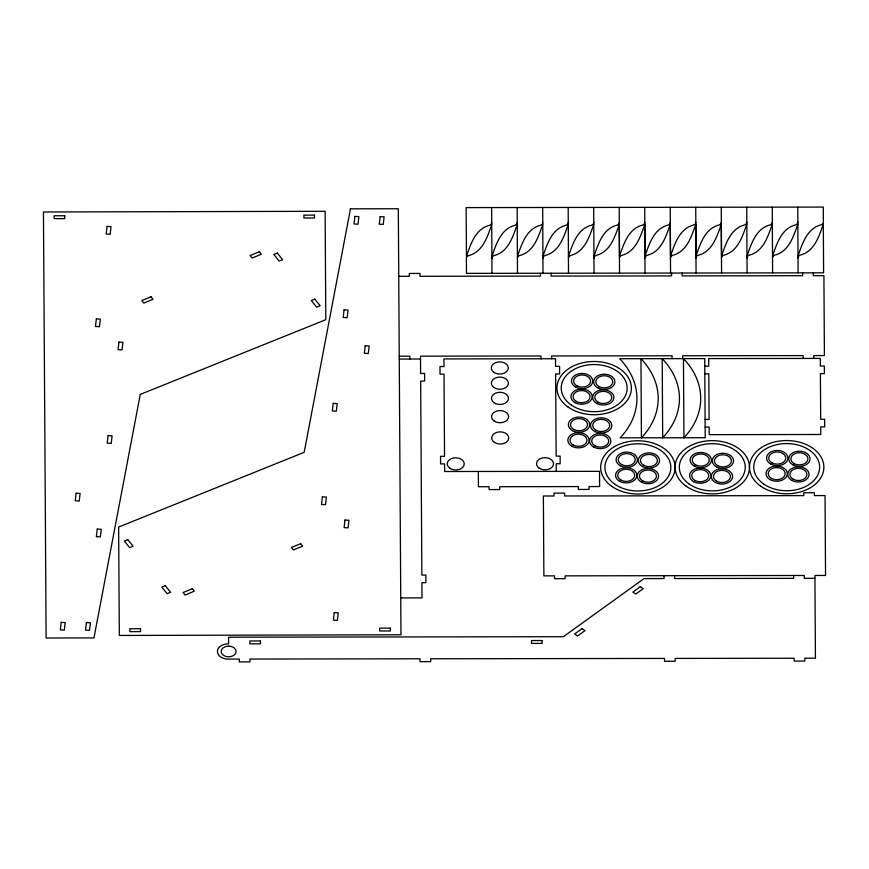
<?xml version="1.0" encoding="UTF-8"?>
<svg xmlns="http://www.w3.org/2000/svg" width="869" height="869" viewBox="0 0 869 869"><rect width="100%" height="100%" fill="white"/><g stroke="black" fill="none" stroke-linecap="round" stroke-linejoin="round"><path stroke-width="1.3" d="M491.68 224.637C487.422 236.781 482.784 252.043 468.619 255.605A4.519 3.237 0.2 0 0 466.381 258.419L466.468 273.366L823.616 272.823L823.312 224.137C819.054 236.281 814.416 251.543 800.251 255.106A4.519 3.237 0.2 0 0 798.014 257.919M491.963 256.268C496.21 244.124 500.848 228.862 515.013 225.299A4.519 3.237 0.2 0 0 517.261 222.486M517.185 224.604C512.938 236.737 508.289 251.999 494.135 255.573A4.519 3.237 0.2 0 0 491.887 258.375M517.468 256.225C521.726 244.091 526.364 228.819 540.518 225.256A4.519 3.237 0.2 0 0 542.767 222.453M542.701 224.56C538.443 236.694 533.805 251.967 519.64 255.529A4.519 3.237 0.2 0 0 517.403 258.343M542.973 256.181C547.231 244.048 551.869 228.786 566.034 225.223A4.519 3.237 0.2 0 0 568.272 222.41M568.207 224.528C563.959 236.661 559.31 251.923 545.156 255.497A4.519 3.237 0.2 0 0 542.908 258.299M568.489 256.149C572.747 244.015 577.385 228.743 591.539 225.18A4.519 3.237 0.2 0 0 593.788 222.377M593.723 224.484C589.464 236.618 584.826 251.891 570.661 255.453A4.519 3.237 0.2 0 0 568.424 258.256M593.994 256.105C598.252 243.972 602.89 228.71 617.055 225.136A4.519 3.237 0.2 0 0 619.293 222.334M746.775 224.256C742.528 236.39 737.89 251.662 723.725 255.225A4.519 3.237 0.2 0 0 721.476 258.028M747.058 255.877C751.316 243.744 755.954 228.471 770.119 224.908A4.519 3.237 0.2 0 0 772.356 222.106M772.291 224.213C768.033 236.357 763.395 251.619 749.23 255.182A4.519 3.237 0.2 0 0 746.992 257.995M772.574 255.844C776.821 243.7 781.47 228.438 795.624 224.875A4.519 3.237 0.2 0 0 797.872 222.062M797.796 224.18C793.549 236.314 788.9 251.586 774.746 255.149A4.519 3.237 0.2 0 0 772.498 257.952M798.079 255.801C802.337 243.668 806.975 228.395 821.129 224.832A4.519 3.237 0.2 0 0 823.377 222.029L823.28 207.072L466.142 207.615L466.447 256.301C470.705 244.167 475.343 228.895 489.497 225.332A4.519 3.237 0.2 0 0 491.745 222.529M398.741 276.32L409.364 276.299L409.342 273.453L419.977 273.431L419.999 276.288L540.464 276.103L540.442 273.257M399.24 356.192L409.864 356.181L409.886 359.038M399.251 359.049L420.509 359.016M704.759 366.197L708.746 366.197L708.702 358.582L820.303 358.419L820.358 366.023L824.344 366.023L824.388 373.627L820.401 373.627L820.684 419.271L824.67 419.271L824.724 426.875L820.738 426.885L820.781 434.489L709.18 434.663L709.126 427.048L705.139 427.059M704.813 373.8L708.8 373.8L709.082 419.445L705.096 419.445M814.937 578.33L804.314 578.341L804.292 575.484L565.132 575.854L565.154 578.7L554.52 578.721L554.509 575.865L543.875 575.875L543.375 496.003L554.009 495.982L553.987 493.136L564.611 493.114L564.633 495.971L803.792 495.612L803.771 492.756L814.405 492.745L814.416 495.591L825.05 495.58L825.55 575.452L814.916 575.474L815.437 658.202L804.813 658.224L804.824 661.07L794.201 661.092L794.179 658.235L675.137 658.42L675.148 661.266L664.524 661.287L664.503 658.43L430.666 658.778L430.676 661.635L420.053 661.657L420.031 658.8L249.968 659.05L249.979 661.906L239.355 661.928L239.333 659.071L228.71 659.104A10.645 7.615 0.2 0 1 217.413 651.511A10.645 7.615 0.2 0 1 228.612 643.886L228.569 637.205L563.384 636.705L644.059 578.58L664.003 578.548L663.981 575.702M400.75 597.926L422.008 597.894L421.91 582.675L425.897 582.664L425.853 575.061L421.867 575.072L420.65 381.078L424.637 381.078L424.593 373.464L420.607 373.474L420.498 356.171L540.963 355.986L540.974 358.832M813.265 272.844L813.275 275.69L823.91 275.679L824.409 355.562L813.775 355.573L813.797 358.43M802.63 272.855L802.652 275.712L682.187 275.897L682.165 273.04M803.162 358.441L803.152 355.584L682.686 355.769L682.697 358.625M797.775 207.115L798.1 272.866M793.658 575.506L793.679 578.352L674.637 578.537L674.616 575.68M772.269 207.159L772.595 272.899M746.753 207.191L747.079 272.942M721.248 207.235L721.552 255.92C725.8 243.776 730.449 228.514 744.603 224.952A4.519 3.237 0.2 0 0 746.851 222.138M721.574 272.985L721.27 224.289C717.012 236.433 712.374 251.695 698.22 255.258A4.519 3.237 0.2 0 0 695.971 258.071M695.732 207.267L696.036 255.953C700.295 243.82 704.933 228.558 719.097 224.984A4.519 3.237 0.2 0 0 721.335 222.182M696.069 273.018L695.754 224.332C691.507 236.466 686.868 251.738 672.704 255.301A4.519 3.237 0.2 0 0 670.455 258.104M671.541 273.062L671.552 275.907L551.087 276.092L551.065 273.235M672.074 358.636L672.052 355.79L551.587 355.964L551.609 358.821M670.227 207.311L670.531 255.997C674.779 243.863 679.428 228.59 693.581 225.028A4.519 3.237 0.2 0 0 695.83 222.214M670.553 273.062L670.249 224.365C665.991 236.509 661.352 251.771 647.199 255.334A4.519 3.237 0.2 0 0 644.95 258.147M644.711 207.343L645.015 256.029C649.273 243.896 653.912 228.634 668.076 225.06A4.519 3.237 0.2 0 0 670.314 222.258M645.048 273.094L644.744 224.408C640.486 236.542 635.847 251.814 621.683 255.377A4.519 3.237 0.2 0 0 619.445 258.18M619.206 207.387L619.51 256.073C623.757 243.939 628.406 228.666 642.56 225.104A4.519 3.237 0.2 0 0 644.809 222.301M619.532 273.138L619.228 224.452C614.97 236.585 610.331 251.847 596.177 255.41A4.519 3.237 0.2 0 0 593.929 258.223M593.69 207.419L594.027 273.17M568.185 207.463L568.511 273.214M556.236 471.335L556.193 463.731L560.179 463.731L560.125 456.116L556.138 456.127L555.628 373.963L559.614 373.963L559.571 366.349L555.584 366.36L555.53 358.745L443.929 358.919L443.972 366.522L439.986 366.533L440.029 374.137L444.016 374.137L444.537 456.29L440.55 456.301L440.594 463.905L444.58 463.905L444.635 471.509L599.512 471.335L599.61 486.553L588.976 486.575L588.997 489.421L578.363 489.443L578.352 486.586L499.697 486.705L499.708 489.562L489.084 489.573L489.062 486.716L478.428 486.738L478.341 471.519M542.669 207.495L543.006 273.246M517.164 207.539L517.489 273.29M491.648 207.572L491.984 273.322M61.188 622.323L60.309 629.906L64.295 630.144L65.175 622.573L61.188 622.323M76.135 493.223L75.255 500.794L79.231 501.044L80.111 493.462L76.135 493.223M96.35 318.88L95.471 326.462L99.446 326.701L100.326 319.129L96.35 318.88M107.072 226.407L106.192 233.989L110.167 234.228L111.047 226.646L107.072 226.407M86.422 622.541L85.542 630.112L89.529 630.362L90.409 622.78L86.422 622.541M97.263 529.058L96.383 536.629L100.37 536.879L101.249 529.297L97.263 529.058M108.104 435.565L107.224 443.147L111.21 443.386L112.079 435.814L108.104 435.565M118.944 342.082L118.065 349.664L122.04 349.903L122.92 342.321L118.944 342.082M322.388 496.851L321.508 504.433L325.495 504.672L326.364 497.09L322.388 496.851M333.229 403.368L332.349 410.95L336.336 411.189L337.205 403.607L333.229 403.368M344.07 309.875L343.19 317.457L347.166 317.706L348.045 310.124L344.07 309.875M354.91 216.392L354.031 223.974L358.006 224.224L358.886 216.642L354.91 216.392M334.261 612.526L333.381 620.108L337.368 620.347L338.247 612.764L334.261 612.526M344.982 520.053L344.102 527.635L348.089 527.874L348.969 520.292L344.982 520.053M365.197 345.71L364.317 353.292L368.304 353.542L369.184 345.96L365.197 345.71M380.133 216.609L379.264 224.191L383.24 224.43L384.12 216.848L380.133 216.609M140.257 394.417L93.95 637.933L46.122 637.998L43.45 211.993L325.125 211.297L325.799 319.694L140.257 394.417M350.479 208.821L304.172 452.336L118.629 527.059L119.314 635.456L400.978 634.772L398.317 208.756L350.479 208.821M582.132 628.602L574.648 634.001L577.483 636.01L584.967 630.622L582.132 628.602M640.355 586.662L632.871 592.05L635.717 594.07L643.19 588.671L640.355 586.662M150.989 296.785L141.799 300.598L143.82 303.075L152.998 299.251L150.989 296.785M259.32 251.738L250.142 255.551L252.162 258.028L261.341 254.204L259.32 251.738M277.276 253.064L273.833 254.498L279.188 261.08L282.631 259.646L277.276 253.064M314.774 299.132L311.319 300.565L316.674 307.148L320.129 305.703L314.774 299.132M127.754 539.616L124.3 541.05L129.655 547.633L133.109 546.188L127.754 539.616M165.251 585.673L161.797 587.107L167.152 593.69L170.606 592.256L165.251 585.673M192.277 588.726L183.098 592.549L185.108 595.026L194.287 591.202L192.277 588.726M300.62 543.679L291.43 547.503L293.45 549.968L302.629 546.156L300.62 543.679M228.623 646.156L226.7 646.351A7.441 5.323 0.2 0 0 221.215 651.489A7.441 5.323 0.2 0 0 226.766 656.627L228.688 656.801A7.441 5.323 0.2 0 0 236.096 651.468A7.441 5.323 0.2 0 0 228.623 646.156M314.513 215.121L303.889 215.132L303.9 218L314.535 217.978L314.513 215.121M64.73 215.762L54.106 215.773L54.117 218.64L64.751 218.619L64.73 215.762M704.716 358.593L619.684 358.723A98.316 70.367 0.2 0 1 620.173 437.835L705.215 437.704L704.716 358.593M390.311 628.124L379.677 628.135L379.699 630.992L390.333 630.981L390.311 628.124M140.528 628.754L129.894 628.776L129.915 631.633L140.55 631.622L140.528 628.754M260.483 640.964L249.848 640.974L249.87 643.842L260.494 643.82L260.483 640.964M542.158 640.54L531.524 640.551L531.546 643.418L542.169 643.397L542.158 640.54M683.946 437.737L683.458 358.625A98.316 70.367 0.2 0 1 683.946 437.737M662.689 437.77L662.2 358.658A98.316 70.367 0.2 0 1 662.689 437.77M641.431 437.802L640.942 358.691A98.316 70.367 0.2 0 1 641.431 437.802M575.137 402.695A10.634 7.604 0.2 0 0 592.104 397.633A10.634 7.604 0.2 0 0 577.451 389.627A10.634 7.604 0.2 0 0 575.137 402.695M576.419 401.489A8.505 6.083 0.2 0 0 589.997 397.437A8.505 6.083 0.2 0 0 578.276 391.039A8.505 6.083 0.2 0 0 576.419 401.489M596.862 403.477A10.634 7.604 0.2 0 0 613.84 398.404A10.634 7.604 0.2 0 0 599.175 390.409A10.634 7.604 0.2 0 0 596.862 403.477M598.144 402.26A8.505 6.083 0.2 0 0 611.722 398.208A8.505 6.083 0.2 0 0 600.001 391.81A8.505 6.083 0.2 0 0 598.144 402.26M597.839 387.878A10.634 7.604 0.2 0 0 614.817 382.805A10.634 7.604 0.2 0 0 600.164 374.811A10.634 7.604 0.2 0 0 597.839 387.878M599.132 386.662A8.505 6.083 0.2 0 0 612.71 382.61A8.505 6.083 0.2 0 0 600.99 376.212A8.505 6.083 0.2 0 0 599.132 386.662M620.325 465.773A10.634 7.604 0.2 0 0 637.303 460.7A10.634 7.604 0.2 0 0 622.639 452.706A10.634 7.604 0.2 0 0 620.325 465.773M621.607 464.557A8.505 6.083 0.2 0 0 635.185 460.505A8.505 6.083 0.2 0 0 623.464 454.107A8.505 6.083 0.2 0 0 621.607 464.557M619.782 481.372A10.634 7.604 0.2 0 0 636.749 476.31A10.634 7.604 0.2 0 0 622.095 468.304A10.634 7.604 0.2 0 0 619.782 481.372M621.063 480.166A8.505 6.083 0.2 0 0 634.642 476.114A8.505 6.083 0.2 0 0 622.921 469.705A8.505 6.083 0.2 0 0 621.063 480.166M641.507 482.143A10.634 7.604 0.2 0 0 658.485 477.081A10.634 7.604 0.2 0 0 643.82 469.075A10.634 7.604 0.2 0 0 641.507 482.143M642.788 480.937A8.505 6.083 0.2 0 0 656.367 476.885A8.505 6.083 0.2 0 0 644.646 470.487A8.505 6.083 0.2 0 0 642.788 480.937M642.484 466.544A10.634 7.604 0.2 0 0 659.462 461.482A10.634 7.604 0.2 0 0 644.809 453.477A10.634 7.604 0.2 0 0 642.484 466.544M643.777 465.339A8.505 6.083 0.2 0 0 657.355 461.287A8.505 6.083 0.2 0 0 645.634 454.889A8.505 6.083 0.2 0 0 643.777 465.339M694.331 466.121A10.634 7.604 0.2 0 0 711.309 461.048A10.634 7.604 0.2 0 0 696.656 453.053A10.634 7.604 0.2 0 0 694.331 466.121M695.613 464.904A8.505 6.083 0.2 0 0 709.202 460.852A8.505 6.083 0.2 0 0 697.47 454.454A8.505 6.083 0.2 0 0 695.613 464.904M693.788 481.719A10.634 7.604 0.2 0 0 710.766 476.647A10.634 7.604 0.2 0 0 696.102 468.652A10.634 7.604 0.2 0 0 693.788 481.719M695.07 480.514A8.505 6.083 0.2 0 0 708.659 476.451A8.505 6.083 0.2 0 0 696.927 470.053A8.505 6.083 0.2 0 0 695.07 480.514M715.513 482.491A10.634 7.604 0.2 0 0 732.491 477.429A10.634 7.604 0.2 0 0 717.837 469.423A10.634 7.604 0.2 0 0 715.513 482.491M716.795 481.285A8.505 6.083 0.2 0 0 730.384 477.233A8.505 6.083 0.2 0 0 718.652 470.835A8.505 6.083 0.2 0 0 716.795 481.285M716.49 466.892A10.634 7.604 0.2 0 0 733.469 461.83A10.634 7.604 0.2 0 0 718.815 453.824A10.634 7.604 0.2 0 0 716.49 466.892M717.783 465.686A8.505 6.083 0.2 0 0 731.361 461.635A8.505 6.083 0.2 0 0 719.641 455.237A8.505 6.083 0.2 0 0 717.783 465.686M572.595 430.709A10.634 7.604 0.2 0 0 589.573 425.636A10.634 7.604 0.2 0 0 574.92 417.641A10.634 7.604 0.2 0 0 572.595 430.709M573.888 429.492A8.505 6.083 0.2 0 0 587.466 425.441A8.505 6.083 0.2 0 0 575.745 419.043A8.505 6.083 0.2 0 0 573.888 429.492M572.052 446.308A10.634 7.604 0.2 0 0 589.03 441.246A10.634 7.604 0.2 0 0 574.376 433.24A10.634 7.604 0.2 0 0 572.052 446.308M573.344 445.102A8.505 6.083 0.2 0 0 586.923 441.05A8.505 6.083 0.2 0 0 575.191 434.652A8.505 6.083 0.2 0 0 573.344 445.102M593.777 447.09A10.634 7.604 0.2 0 0 610.755 442.017A10.634 7.604 0.2 0 0 596.101 434.022A10.634 7.604 0.2 0 0 593.777 447.09M595.069 445.873A8.505 6.083 0.2 0 0 608.648 441.821A8.505 6.083 0.2 0 0 596.927 435.423A8.505 6.083 0.2 0 0 595.069 445.873M594.765 431.491A10.634 7.604 0.2 0 0 611.743 426.418A10.634 7.604 0.2 0 0 597.079 418.423A10.634 7.604 0.2 0 0 594.765 431.491M596.047 430.274A8.505 6.083 0.2 0 0 609.636 426.223A8.505 6.083 0.2 0 0 597.905 419.825A8.505 6.083 0.2 0 0 596.047 430.274M575.68 387.096A10.634 7.604 0.2 0 0 592.658 382.023A10.634 7.604 0.2 0 0 577.994 374.028A10.634 7.604 0.2 0 0 575.68 387.096M576.962 385.879A8.505 6.083 0.2 0 0 590.54 381.828A8.505 6.083 0.2 0 0 578.819 375.43A8.505 6.083 0.2 0 0 576.962 385.879M567.989 406.974A37.204 26.624 0.2 0 0 630.155 394.95A37.204 26.624 0.2 0 0 584.392 362.406A37.204 26.624 0.2 0 0 567.989 406.974M570.987 404.824A32.946 23.582 0.2 0 0 626.049 394.168A32.946 23.582 0.2 0 0 585.51 365.349A32.946 23.582 0.2 0 0 570.987 404.824M760.494 486.032A37.204 26.624 0.2 0 0 822.661 473.996A37.204 26.624 0.2 0 0 776.897 441.463A37.204 26.624 0.2 0 0 760.494 486.032M686.097 486.14A37.204 26.624 0.2 0 0 748.263 474.116A37.204 26.624 0.2 0 0 702.489 441.571A37.204 26.624 0.2 0 0 686.097 486.14M763.493 483.87A32.946 23.582 0.2 0 0 818.555 473.214A32.946 23.582 0.2 0 0 778.016 444.396A32.946 23.582 0.2 0 0 763.493 483.87M611.689 486.249A37.204 26.624 0.2 0 0 673.855 474.224A37.204 26.624 0.2 0 0 628.091 441.68A37.204 26.624 0.2 0 0 611.689 486.249M689.084 483.99A32.946 23.582 0.2 0 0 744.146 473.333A32.946 23.582 0.2 0 0 703.608 444.504A32.946 23.582 0.2 0 0 689.084 483.99M614.687 484.098A32.946 23.582 0.2 0 0 669.749 473.442A32.946 23.582 0.2 0 0 629.21 444.624A32.946 23.582 0.2 0 0 614.687 484.098M770.803 464.089A10.634 7.604 0.2 0 0 787.781 459.017A10.634 7.604 0.2 0 0 773.117 451.022A10.634 7.604 0.2 0 0 770.803 464.089M772.085 462.884A8.505 6.083 0.2 0 0 785.663 458.821A8.505 6.083 0.2 0 0 773.942 452.423A8.505 6.083 0.2 0 0 772.085 462.884M770.249 479.688A10.634 7.604 0.2 0 0 787.227 474.626A10.634 7.604 0.2 0 0 772.574 466.62A10.634 7.604 0.2 0 0 770.249 479.688M771.542 478.482A8.505 6.083 0.2 0 0 785.12 474.431A8.505 6.083 0.2 0 0 773.399 468.033A8.505 6.083 0.2 0 0 771.542 478.482M791.985 480.47A10.634 7.604 0.2 0 0 808.952 475.397A10.634 7.604 0.2 0 0 794.299 467.403A10.634 7.604 0.2 0 0 791.985 480.47M793.267 479.264A8.505 6.083 0.2 0 0 806.845 475.202A8.505 6.083 0.2 0 0 795.124 468.804A8.505 6.083 0.2 0 0 793.267 479.264M792.962 464.872A10.634 7.604 0.2 0 0 809.941 459.799A10.634 7.604 0.2 0 0 795.287 451.804A10.634 7.604 0.2 0 0 792.962 464.872M794.255 463.666A8.505 6.083 0.2 0 0 807.833 459.603A8.505 6.083 0.2 0 0 796.102 453.205A8.505 6.083 0.2 0 0 794.255 463.666M493.896 387.487A8.505 6.083 0.2 0 0 508.104 384.739A8.505 6.083 0.2 0 0 497.644 377.298A8.505 6.083 0.2 0 0 493.896 387.487M494.233 442.267A8.505 6.083 0.2 0 0 508.452 439.518A8.505 6.083 0.2 0 0 497.991 432.078A8.505 6.083 0.2 0 0 494.233 442.267M494.103 420.965A8.505 6.083 0.2 0 0 508.311 418.217A8.505 6.083 0.2 0 0 497.85 410.776A8.505 6.083 0.2 0 0 494.103 420.965M493.994 402.705A8.505 6.083 0.2 0 0 508.202 399.957A8.505 6.083 0.2 0 0 497.741 392.516A8.505 6.083 0.2 0 0 493.994 402.705M493.798 372.28A8.505 6.083 0.2 0 0 508.007 369.521A8.505 6.083 0.2 0 0 497.546 362.091A8.505 6.083 0.2 0 0 493.798 372.28M539.041 468.065A8.505 6.083 0.2 0 0 553.249 465.306A8.505 6.083 0.2 0 0 542.788 457.876A8.505 6.083 0.2 0 0 539.041 468.065M449.762 468.195A8.505 6.083 0.2 0 0 463.97 465.447A8.505 6.083 0.2 0 0 453.509 458.006A8.505 6.083 0.2 0 0 449.762 468.195"/></g></svg>
